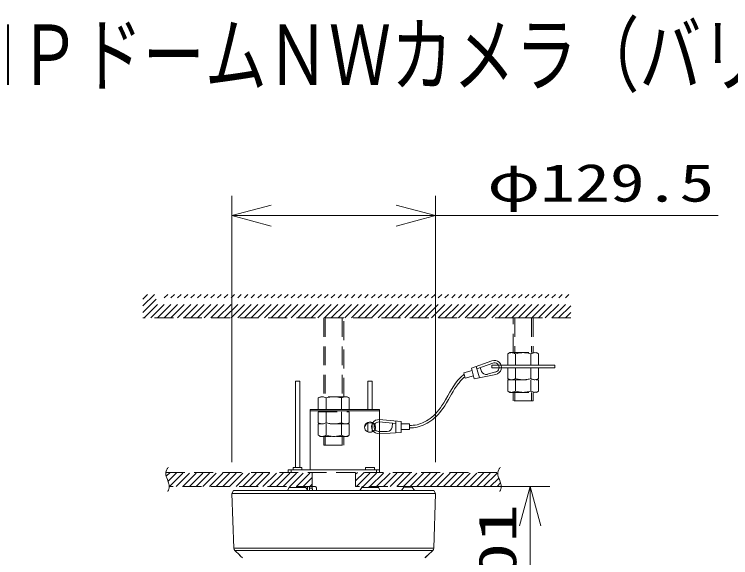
# Model space of a CAD drawing. Units: millimetres on the paper. Extents: x -62 to 65, y -59 to 59.
# Drawn here: x -20.02 to 25.43, y 24.8 to 59.29 of the extents above; entities that cross this region are included whole.
import ezdxf
from ezdxf.enums import TextEntityAlignment as Align

# ---------------------------------------------------------------- set-up
doc = ezdxf.new("R2010")
doc.units = ezdxf.units.MM
doc.linetypes.add('DASHED1', pattern=[1.8, 1.2, -0.6])
for name, color, linetype, lineweight in [('0-0_GAIKEI', 4, 'Continuous', 9), ('0-2_SUNPO', 7, 'Continuous', 9), ('0-3_0', 7, 'Continuous', 9)]:
    doc.layers.add(name, color=color, linetype=linetype, lineweight=lineweight)
doc.layers.add('0-1_MOJI1', color=7, linetype='Continuous')
doc.styles.add('ＭＳ ゴシック', font='')
doc.styles.get('ＭＳ ゴシック').set_extended_font_data('MS Gothic')

# ---------------------------------------------------------------- blocks, each defined once
blk = doc.blocks.new('_Open30')
at = {"layer": '0-3_0'}
blk.add_line((0, 0), (-1, 0), dxfattribs=at)
blk.add_lwpolyline([(-1, 0.2679), (0, 0), (-1, -0.2679)], dxfattribs=at)

msp = doc.modelspace()

# ---------------------------------------------------------------- linework, layer by layer
at = {"layer": '0-0_GAIKEI', "color": 134, "linetype": 'DASHED1'}
for p, q in [((-11.873, 40.358), (-10.714, 41.517)), ((-11.873, 40.782), (-11.138, 41.517)), ((-11.873, 41.207), (-11.563, 41.517)), ((-11.79, 40.017), (-10.29, 41.517)), ((-11.366, 40.017), (-9.866, 41.517)), ((-10.941, 40.017), (-9.441, 41.517)), ((-10.517, 40.017), (-9.017, 41.517)), ((-10.093, 40.017), (-8.593, 41.517)), ((-9.669, 40.017), (-8.169, 41.517)), ((-9.244, 40.017), (-7.744, 41.517)), ((-8.82, 40.017), (-7.32, 41.517)), ((-8.396, 40.017), (-6.896, 41.517)), ((-7.972, 40.017), (-6.472, 41.517)), ((-7.547, 40.017), (-6.047, 41.517)), ((-7.123, 40.017), (-5.623, 41.517)), ((-6.699, 40.017), (-5.199, 41.517)), ((-6.274, 40.017), (-4.774, 41.517)), ((-5.85, 40.017), (-4.35, 41.517)), ((-5.426, 40.017), (-3.926, 41.517)), ((-5.002, 40.017), (-3.502, 41.517)), ((-4.577, 40.017), (-3.077, 41.517)), ((-4.153, 40.017), (-2.653, 41.517)), ((-3.729, 40.017), (-2.229, 41.517)), ((-3.305, 40.017), (-1.805, 41.517)), ((-2.88, 40.017), (-1.38, 41.517)), ((-2.456, 40.017), (-0.956, 41.517)), ((-2.032, 40.017), (-0.532, 41.517)), ((-1.608, 40.017), (-0.108, 41.517)), ((-1.183, 40.017), (0.317, 41.517)), ((-0.759, 40.017), (0.741, 41.517)), ((-0.335, 40.017), (1.165, 41.517)), ((0.089, 40.017), (1.589, 41.517)), ((0.514, 40.017), (2.014, 41.517)), ((0.938, 40.017), (2.438, 41.517)), ((1.362, 40.017), (2.862, 41.517)), ((1.787, 40.017), (3.287, 41.517)), ((2.211, 40.017), (3.711, 41.517)), ((2.635, 40.017), (4.135, 41.517)), ((3.059, 40.017), (4.559, 41.517)), ((3.484, 40.017), (4.984, 41.517)), ((3.908, 40.017), (5.408, 41.517)), ((4.332, 40.017), (5.832, 41.517)), ((4.756, 40.017), (6.256, 41.517)), ((5.181, 40.017), (6.681, 41.517)), ((5.605, 40.017), (7.105, 41.517)), ((6.029, 40.017), (7.529, 41.517)), ((6.453, 40.017), (7.953, 41.517)), ((6.878, 40.017), (8.378, 41.517)), ((7.302, 40.017), (8.802, 41.517)), ((7.726, 40.017), (9.226, 41.517)), ((8.151, 40.017), (9.651, 41.517)), ((8.575, 40.017), (10.075, 41.517)), ((8.999, 40.017), (10.499, 41.517)), ((9.423, 40.017), (10.923, 41.517)), ((9.848, 40.017), (11.348, 41.517)), ((10.272, 40.017), (11.772, 41.517)), ((10.696, 40.017), (12.196, 41.517)), ((11.12, 40.017), (12.62, 41.517)), ((11.545, 40.017), (13.045, 41.517)), ((11.969, 40.017), (13.469, 41.517)), ((12.393, 40.017), (13.893, 41.517)), ((12.817, 40.017), (14.317, 41.517)), ((13.242, 40.017), (14.742, 41.517)), ((13.666, 40.017), (15.166, 41.517)), ((14.09, 40.017), (15.28, 41.206)), ((14.514, 40.017), (15.28, 40.782)), ((15.28, 40.017), (-11.873, 40.017)), ((-0.392, 40.017), (-0.392, 35.017)), ((-0.292, 40.017), (-0.292, 35.017)), ((0.783, 40.017), (0.783, 35.017)), ((0.883, 35.017), (0.883, 40.017)), ((11.626, 37.818), (11.626, 40.018)), ((12.901, 40.018), (11.626, 40.018)), ((11.726, 40.018), (11.726, 37.818)), ((12.801, 40.018), (12.801, 37.818)), ((12.901, 40.018), (12.901, 37.818)), ((14.939, 40.017), (15.28, 40.358)), ((11.414, 37.818), (11.282, 37.743)), ((11.282, 37.018), (11.282, 37.742)), ((11.773, 37.018), (11.773, 37.742)), ((12.754, 37.018), (12.754, 37.742)), ((13.245, 37.018), (13.245, 37.742)), ((11.282, 37.018), (13.245, 37.018)), ((11.282, 36.858), (11.282, 36.174)), ((11.773, 36.858), (11.773, 36.174)), ((12.754, 36.858), (12.754, 36.174)), ((13.245, 36.858), (13.245, 36.174)), ((11.414, 36.098), (11.282, 36.174)), ((11.282, 36.098), (11.282, 35.374)), ((11.282, 36.098), (13.245, 36.098)), ((11.773, 36.098), (11.773, 35.374)), ((12.754, 36.098), (12.754, 35.374)), ((13.114, 36.098), (13.245, 36.174)), ((13.245, 36.098), (13.245, 35.374)), ((1.096, 35.017), (1.227, 34.941)), ((11.414, 35.298), (11.282, 35.374)), ((11.626, 35.298), (11.626, 34.751)), ((11.726, 35.298), (11.726, 34.751)), ((12.801, 34.751), (12.801, 35.298)), ((-0.736, 34.217), (-0.736, 34.941)), ((-0.245, 34.217), (-0.245, 34.941)), ((0.737, 34.217), (0.737, 34.941)), ((1.227, 34.217), (1.227, 34.941)), ((1.227, 34.217), (-0.736, 34.217)), ((-0.736, 34.057), (-0.736, 33.373)), ((-0.736, 34.057), (1.227, 34.057)), ((-0.245, 34.057), (-0.245, 33.373)), ((0.737, 34.057), (0.737, 33.373)), ((1.227, 34.057), (1.227, 33.373)), ((-0.604, 33.297), (-0.736, 33.373)), ((-0.736, 33.297), (-0.736, 32.573)), ((1.227, 33.297), (-0.736, 33.297)), ((-0.245, 33.297), (-0.245, 32.573)), ((0.737, 33.297), (0.737, 32.573)), ((1.096, 33.297), (1.227, 33.372)), ((1.227, 33.297), (1.227, 32.573)), ((-0.604, 32.497), (-0.736, 32.573)), ((0.076, 32.497), (-0.66, 32.497)), ((-0.292, 32.497), (-0.292, 31.95)), ((1.151, 32.497), (0.415, 32.497)), ((0.783, 32.497), (0.783, 31.95)), ((0.883, 32.497), (0.883, 31.95)), ((1.096, 32.497), (1.227, 32.572)), ((-10.406, 30.217), (10.655, 30.217)), ((-10.383, 29.968), (-10.135, 30.217)), ((-10.27, 29.657), (-9.711, 30.217)), ((-10.186, 29.317), (-9.286, 30.217)), ((-9.762, 29.317), (-8.862, 30.217)), ((-9.338, 29.317), (-8.438, 30.217)), ((-8.913, 29.317), (-8.013, 30.217)), ((-8.489, 29.317), (-7.589, 30.217)), ((-8.065, 29.317), (-7.165, 30.217)), ((-7.641, 29.317), (-6.741, 30.217)), ((-7.216, 29.317), (-6.316, 30.217)), ((-6.792, 29.317), (-5.892, 30.217)), ((-6.368, 29.317), (-5.468, 30.217)), ((-5.944, 29.317), (-5.044, 30.217)), ((-5.519, 29.317), (-4.619, 30.217)), ((-5.095, 29.317), (-4.195, 30.217)), ((-4.671, 29.317), (-3.771, 30.217)), ((-4.247, 29.317), (-3.347, 30.217)), ((-3.822, 29.317), (-2.922, 30.217)), ((-3.398, 29.317), (-2.498, 30.217)), ((-2.974, 29.317), (-2.074, 30.217)), ((-2.549, 29.317), (-1.649, 30.217)), ((-2.125, 29.317), (-1.225, 30.217)), ((-1.254, 30.217), (-1.255, 30.217)), ((-1.133, 29.317), (-1.133, 30.217)), ((1.625, 30.217), (1.625, 29.317)), ((1.625, 29.672), (2.169, 30.217)), ((1.625, 30.097), (1.745, 30.217)), ((1.693, 29.317), (2.593, 30.217)), ((2.117, 29.317), (3.017, 30.217)), ((2.542, 29.317), (3.442, 30.217)), ((2.966, 29.317), (3.866, 30.217)), ((3.39, 29.317), (4.29, 30.217)), ((3.814, 29.317), (4.714, 30.217)), ((4.239, 29.317), (5.139, 30.217)), ((4.663, 29.317), (5.563, 30.217)), ((5.087, 29.317), (5.987, 30.217)), ((5.512, 29.317), (6.412, 30.217)), ((5.936, 29.317), (6.836, 30.217)), ((6.36, 29.317), (7.26, 30.217)), ((6.784, 29.317), (7.684, 30.217)), ((7.209, 29.317), (8.109, 30.217)), ((7.633, 29.317), (8.533, 30.217)), ((8.057, 29.317), (8.957, 30.217)), ((8.481, 29.317), (9.381, 30.217)), ((8.906, 29.317), (9.806, 30.217)), ((9.33, 29.317), (10.23, 30.217)), ((9.754, 29.317), (10.654, 30.217)), ((-1.701, 29.317), (-1.133, 29.885)), ((10.178, 29.317), (10.715, 29.853)), ((10.603, 29.317), (10.83, 29.544)), ((-0.95, 29.317), (-10.193, 29.317)), ((-2.583, 29.267), (-1.525, 29.267)), ((-1.116, 29.218), (-1.3, 29.218)), ((-1.277, 29.317), (-1.133, 29.46)), ((10.869, 29.317), (1.625, 29.317)), ((2.017, 29.267), (3.075, 29.267)), ((4.701, 29.275), (5.226, 29.275))]:
    msp.add_line(p, q, dxfattribs=at)
at = {"layer": '0-0_GAIKEI'}
for p, q in [((10.277, 37.301), (8.976, 36.833)), ((8.976, 36.833), (9.159, 36.151)), ((9.289, 36.945), (9.483, 36.219)), ((10.328, 37.16), (9.328, 36.8)), ((9.617, 36.629), (9.526, 36.871)), ((14.264, 37.018), (10.264, 37.018)), ((10.264, 36.858), (10.264, 37.018)), ((10.264, 36.858), (14.264, 36.858)), ((14.264, 37.018), (14.264, 36.858)), ((9.159, 36.151), (10.522, 36.437)), ((9.989, 36.441), (10.511, 36.589)), ((-2.193, 36.017), (-2.193, 30.517)), ((-1.916, 36.017), (-2.193, 36.017)), ((-1.916, 30.517), (-1.916, 36.017)), ((2.684, 36.017), (2.407, 36.017)), ((2.407, 36.017), (2.407, 34.217)), ((2.684, 34.217), (2.684, 36.017)), ((3.146, 34.217), (-1.254, 34.217)), ((-1.254, 34.217), (-1.254, 30.4)), ((3.146, 34.115), (-1.254, 34.115)), ((3.146, 34.217), (3.146, 30.217)), ((2.407, 33.331), (2.407, 32.791)), ((2.684, 32.791), (2.684, 33.331)), ((3.123, 33.418), (4.182, 33.329)), ((3.136, 33.567), (4.513, 33.452)), ((3.947, 33.089), (3.972, 33.347)), ((4.182, 33.48), (4.182, 32.728)), ((4.513, 33.452), (4.513, 32.746)), ((3.636, 32.811), (3.094, 32.819)), ((4.513, 32.746), (3.123, 32.67)), ((-2.331, 30.377), (-2.331, 30.517)), ((2.269, 30.377), (2.269, 30.517)), ((2.823, 30.517), (2.269, 30.517)), ((2.823, 30.377), (2.823, 30.517)), ((-2.654, 30.377), (-2.654, 30.217)), ((-2.654, 30.377), (3.146, 30.377)), ((-2.454, 30.377), (-2.454, 30.217)), ((2.946, 30.377), (2.946, 30.217)), ((-2.583, 29.267), (-2.698, 29.067)), ((-1.525, 29.267), (-1.41, 29.067)), ((-1.425, 29.093), (-1.423, 29.218)), ((-1.303, 29.067), (-1.3, 29.218)), ((-1.113, 29.067), (-1.116, 29.218)), ((-1.115, 29.317), (-1.109, 29.067)), ((-0.849, 29.067), (-0.852, 29.218)), ((2.017, 29.267), (1.902, 29.067)), ((3.075, 29.267), (3.19, 29.067)), ((4.701, 29.275), (4.549, 29.067)), ((5.226, 29.275), (5.377, 29.067)), ((-6.217, 28.867), (6.709, 28.867)), ((6.529, 25.268), (-6.037, 25.268))]:
    msp.add_line(p, q, dxfattribs=at)
at = {"layer": '0-0_GAIKEI', "color": 7}
for p, q in [((-6.111, 29.067), (-6.217, 28.867)), ((-6.096, 25.402), (-6.217, 28.867)), ((6.602, 29.067), (-6.111, 29.067)), ((6.588, 25.402), (6.709, 28.867)), ((6.602, 29.067), (6.709, 28.867)), ((6.588, 25.402), (-6.096, 25.402)), ((-5.725, 24.955), (-6.037, 25.268)), ((6.217, 24.955), (6.529, 25.268)), ((-5.725, 24.955), (-5.725, 24.962)), ((6.217, 24.962), (6.217, 24.955))]:
    msp.add_line(p, q, dxfattribs=at)
at = {"layer": '0-0_GAIKEI', "color": 134, "linetype": 'DASHED1'}
for points in [[(11.282, 37.742), (11.341, 37.773), (11.4, 37.797), (11.443, 37.809), (11.485, 37.816), (11.528, 37.818), (11.57, 37.816), (11.613, 37.809), (11.655, 37.797), (11.714, 37.773), (11.773, 37.742)], [(11.414, 37.818), (13.114, 37.818), (13.245, 37.742)], [(11.773, 37.742), (11.891, 37.773), (11.95, 37.786), (12.008, 37.797), (12.094, 37.809), (12.179, 37.816), (12.264, 37.818), (12.349, 37.816), (12.434, 37.809), (12.519, 37.797), (12.578, 37.786), (12.637, 37.773), (12.754, 37.742)], [(12.754, 37.742), (12.813, 37.773), (12.872, 37.797), (12.915, 37.809), (12.957, 37.816), (13, 37.818), (13.01, 37.818), (13.058, 37.814), (13.107, 37.803), (13.156, 37.786), (13.201, 37.766), (13.245, 37.742)], [(11.282, 36.174), (11.341, 36.144), (11.4, 36.12), (11.443, 36.108), (11.485, 36.101), (11.528, 36.098), (11.57, 36.101), (11.613, 36.108), (11.655, 36.12), (11.714, 36.144), (11.773, 36.174)], [(11.773, 36.174), (11.891, 36.144), (11.95, 36.131), (12.008, 36.12), (12.094, 36.108), (12.179, 36.101), (12.264, 36.098), (12.349, 36.101), (12.434, 36.108), (12.519, 36.12), (12.578, 36.131), (12.637, 36.144), (12.754, 36.174)], [(12.754, 36.174), (12.813, 36.144), (12.872, 36.12), (12.915, 36.108), (12.957, 36.101), (13, 36.098), (13.01, 36.099), (13.058, 36.103), (13.107, 36.114), (13.156, 36.13), (13.201, 36.15), (13.245, 36.174)], [(-0.245, 34.941), (-0.304, 34.971), (-0.362, 34.995), (-0.405, 35.007), (-0.448, 35.014), (-0.49, 35.017), (-0.5, 35.016), (-0.549, 35.012), (-0.597, 35.001), (-0.646, 34.985), (-0.691, 34.965), (-0.736, 34.941)], [(1.096, 35.017), (-0.604, 35.017), (-0.736, 34.941)], [(0.737, 34.941), (0.619, 34.971), (0.56, 34.984), (0.502, 34.995), (0.416, 35.007), (0.331, 35.014), (0.246, 35.017), (0.161, 35.014), (0.076, 35.007), (-0.01, 34.995), (-0.068, 34.984), (-0.127, 34.971), (-0.245, 34.941)], [(1.227, 34.941), (1.168, 34.971), (1.11, 34.995), (1.067, 35.007), (1.025, 35.014), (0.982, 35.017), (0.94, 35.014), (0.897, 35.007), (0.854, 34.995), (0.796, 34.971), (0.737, 34.941)], [(11.282, 35.374), (11.341, 35.344), (11.4, 35.32), (11.443, 35.308), (11.485, 35.301), (11.528, 35.298), (11.57, 35.301), (11.613, 35.308), (11.655, 35.32), (11.714, 35.344), (11.773, 35.374)], [(11.414, 35.298), (13.114, 35.298), (13.245, 35.374)], [(12.901, 35.298), (12.901, 34.751), (11.626, 34.751)], [(11.773, 35.374), (11.891, 35.344), (11.95, 35.331), (12.008, 35.32), (12.094, 35.308), (12.179, 35.301), (12.264, 35.298), (12.349, 35.301), (12.434, 35.308), (12.519, 35.32), (12.578, 35.331), (12.637, 35.344), (12.754, 35.374)], [(12.754, 35.374), (12.813, 35.344), (12.872, 35.32), (12.915, 35.308), (12.957, 35.301), (13, 35.298), (13.01, 35.299), (13.058, 35.303), (13.107, 35.314), (13.156, 35.33), (13.201, 35.35), (13.245, 35.374)], [(-0.245, 33.373), (-0.304, 33.342), (-0.362, 33.318), (-0.405, 33.306), (-0.448, 33.299), (-0.49, 33.297), (-0.5, 33.297), (-0.549, 33.301), (-0.597, 33.312), (-0.646, 33.329), (-0.691, 33.349), (-0.736, 33.373)], [(0.737, 33.373), (0.619, 33.342), (0.56, 33.329), (0.502, 33.318), (0.416, 33.306), (0.331, 33.299), (0.246, 33.297), (0.161, 33.299), (0.076, 33.306), (-0.01, 33.318), (-0.068, 33.329), (-0.127, 33.342), (-0.245, 33.373)], [(1.227, 33.373), (1.168, 33.342), (1.11, 33.318), (1.067, 33.306), (1.025, 33.299), (0.982, 33.297), (0.94, 33.299), (0.897, 33.306), (0.854, 33.318), (0.796, 33.342), (0.737, 33.373)], [(-0.245, 32.573), (-0.304, 32.542), (-0.362, 32.518), (-0.405, 32.506), (-0.448, 32.499), (-0.49, 32.497), (-0.5, 32.497), (-0.549, 32.501), (-0.597, 32.512), (-0.646, 32.529), (-0.691, 32.549), (-0.736, 32.573)], [(-0.392, 32.497), (-0.392, 31.95), (0.883, 31.95)], [(0.737, 32.573), (0.619, 32.542), (0.56, 32.529), (0.502, 32.518), (0.416, 32.506), (0.331, 32.499), (0.246, 32.497), (0.161, 32.499), (0.076, 32.506), (-0.01, 32.518), (-0.068, 32.529), (-0.127, 32.542), (-0.245, 32.573)], [(1.227, 32.573), (1.168, 32.542), (1.11, 32.518), (1.067, 32.506), (1.025, 32.499), (0.982, 32.497), (0.94, 32.499), (0.897, 32.506), (0.854, 32.518), (0.796, 32.542), (0.737, 32.573)], [(-10.245, 30.53), (-10.273, 30.499), (-10.297, 30.469), (-10.319, 30.439), (-10.338, 30.409), (-10.368, 30.35), (-10.39, 30.292), (-10.404, 30.233), (-10.41, 30.172), (-10.409, 30.108), (-10.4, 30.04), (-10.383, 29.964), (-10.355, 29.877), (-10.312, 29.763), (-10.256, 29.618), (-10.231, 29.545), (-10.211, 29.472), (-10.203, 29.431), (-10.197, 29.389), (-10.194, 29.353), (-10.193, 29.316), (-10.194, 29.282), (-10.197, 29.248), (-10.203, 29.216), (-10.21, 29.183), (-10.22, 29.152), (-10.231, 29.12), (-10.245, 29.089), (-10.261, 29.058), (-10.289, 29.01)], [(10.816, 30.53), (10.789, 30.499), (10.764, 30.469), (10.743, 30.439), (10.724, 30.409), (10.693, 30.35), (10.671, 30.292), (10.657, 30.233), (10.651, 30.172), (10.652, 30.108), (10.661, 30.04), (10.679, 29.964), (10.707, 29.877), (10.75, 29.763), (10.806, 29.618), (10.83, 29.545), (10.85, 29.472), (10.858, 29.431), (10.864, 29.389), (10.868, 29.353), (10.869, 29.316), (10.867, 29.282), (10.864, 29.248), (10.859, 29.216), (10.851, 29.183), (10.842, 29.152), (10.83, 29.12), (10.817, 29.089), (10.801, 29.058), (10.772, 29.01)]]:
    msp.add_lwpolyline(points, dxfattribs=at)
at = {"layer": '0-0_GAIKEI'}
for points in [[(5.05, 33.198), (5.169, 33.197), (5.289, 33.205), (5.408, 33.221), (5.527, 33.244), (5.646, 33.275), (5.765, 33.315), (5.884, 33.363), (6.002, 33.419), (6.121, 33.484), (6.238, 33.558), (6.355, 33.64), (6.471, 33.732), (6.584, 33.832), (6.696, 33.94), (6.805, 34.057), (6.91, 34.181), (7.011, 34.313), (7.112, 34.457), (7.218, 34.622), (7.335, 34.817), (7.482, 35.075), (7.614, 35.309), (7.75, 35.539), (7.821, 35.653), (7.895, 35.764), (7.973, 35.873), (8.054, 35.98), (8.106, 36.044), (8.16, 36.107), (8.211, 36.165), (8.265, 36.221), (8.318, 36.273), (8.372, 36.325), (8.426, 36.372), (8.482, 36.419), (8.524, 36.453)], [(9.018, 36.678), (8.501, 36.54), (8.591, 36.206), (9.107, 36.344)], [(5.048, 33.046), (5.173, 33.046), (5.298, 33.054), (5.422, 33.07), (5.547, 33.093), (5.67, 33.125), (5.794, 33.165), (5.917, 33.212), (6.04, 33.269), (6.162, 33.333), (6.283, 33.407), (6.404, 33.488), (6.523, 33.579), (6.64, 33.678), (6.756, 33.786), (6.868, 33.902), (6.977, 34.025), (7.082, 34.156), (7.185, 34.296), (7.29, 34.452), (7.401, 34.632), (7.53, 34.852), (7.718, 35.185), (7.814, 35.352), (7.914, 35.515), (7.972, 35.607), (8.032, 35.696), (8.085, 35.771), (8.14, 35.845), (8.191, 35.91), (8.244, 35.973), (8.294, 36.031), (8.346, 36.087), (8.397, 36.139), (8.45, 36.19), (8.502, 36.237), (8.555, 36.283), (8.567, 36.293)], [(4.513, 33.292), (5.048, 33.292), (5.048, 32.946), (4.513, 32.946)], [(-1.777, 30.377), (-1.777, 30.517), (-2.331, 30.517)]]:
    msp.add_lwpolyline(points, dxfattribs=at)
at = {"layer": '0-0_GAIKEI', "color": 7}
for points in [[(-5.553, 24.804), (-5.664, 24.91), (-5.709, 24.951), (-5.722, 24.961), (-5.724, 24.962), (-5.725, 24.963), (-5.725, 24.963), (-5.725, 24.963), (-5.725, 24.962)], [(-5.553, 24.804), (-5.663, 24.909), (-5.718, 24.958)], [(6.045, 24.804), (6.155, 24.91), (6.2, 24.951), (6.214, 24.961), (6.216, 24.962), (6.216, 24.963), (6.217, 24.963), (6.217, 24.963), (6.217, 24.962)], [(6.21, 24.958), (6.158, 24.912), (6.048, 24.807), (6.045, 24.804)]]:
    msp.add_lwpolyline(points, dxfattribs=at)
at = {"layer": '0-0_GAIKEI'}
for centre, radius, start, end in [((10.429, 36.877), 0.45, 281.8661, 109.776), ((10.429, 36.877), 0.3, 285.8134, 109.776), ((9.905, 36.737), 0.308, 200.5682, 285.8134), ((3.098, 33.119), 0.45, 85.224, 273.1339), ((3.098, 33.119), 0.3, 85.224, 269.1866), ((3.641, 33.119), 0.308, 269.1866, 354.4318), ((-1.907, 30.4), 0.653, 357.919, 0)]:
    msp.add_arc(centre, radius, start, end, dxfattribs=at)
at = {"layer": '0-0_GAIKEI', "color": 134, "linetype": 'DASHED1'}
for centre, start, end in [((-2.496, 29.217), 90, 150), ((-1.612, 29.217), 30, 90), ((2.104, 29.217), 90, 150), ((2.988, 29.217), 30, 90), ((4.782, 29.217), 90, 144), ((5.145, 29.217), 36, 90)]:
    msp.add_arc(centre, 0.1, start, end, dxfattribs=at)
at = {"layer": '0-0_GAIKEI', "color": 7}
for centre, radius, start, end in [((-5.896, 25.409), 0.2, 182, 225), ((6.388, 25.409), 0.2, 315, 358), ((-5.704, 24.984), 0.03, 225.1004, 246.3583), ((-5.704, 24.977), 0.03, 225.0003, 270), ((6.196, 24.977), 0.03, 270, 314.9997), ((6.195, 24.984), 0.03, 293.6996, 314.8996)]:
    msp.add_arc(centre, radius, start, end, dxfattribs=at)
at = {"layer": '0-0_GAIKEI'}
for centre, major_axis, start_param, end_param in [((2.546, 33.09), (-0.35, 0), 3.141593, 6.283185), ((2.546, 33.032), (0.35, 0), 0.089334, 3.052255), ((2.546, 33.09), (-0.35, 0), 6.283185, 9.424778)]:
    msp.add_ellipse(centre, major_axis=major_axis, ratio=0.931457, start_param=start_param, end_param=end_param, dxfattribs=at)
at = {"layer": '0-0_GAIKEI', "color": 134, "linetype": 'DASHED1'}
for centre, major_axis, ratio, start_param, end_param in [((-1.402, 29.217), (0.002, 0.1), 0.207369, 0.0037, 1.557043), ((-1.321, 29.217), (-0.002, -0.1), 0.207369, 1.59195, 3.145293), ((-1.137, 29.217), (-0.002, 0.1), 0.207369, 4.726142, 6.279485), ((-0.95, 29.217), (0.0083, -0.0997), 0.977954, 1.506688, 3.060031)]:
    msp.add_ellipse(centre, major_axis=major_axis, ratio=ratio, start_param=start_param, end_param=end_param, dxfattribs=at)
at = {"layer": '0-2_SUNPO'}
for p, q in [((-6.217, 30.867), (-6.217, 47.767)), ((6.709, 30.867), (6.709, 47.767)), ((-3.717, 46.517), (4.209, 46.517)), ((6.709, 46.517), (24.625, 46.517)), ((4.988, 29.317), (13.959, 29.317)), ((12.709, 21.657), (12.709, 26.817))]:
    msp.add_line(p, q, dxfattribs=at)

# ---------------------------------------------------------------- block references
at = {"layer": '0-2_SUNPO', "xscale": 2.5, "yscale": 2.5}
for p, rotation in [((-6.217, 46.517), 180), ((12.709, 29.317), 90.00048)]:
    msp.add_blockref('_Open30', p, dxfattribs=dict(at, rotation=rotation))
msp.add_blockref('_Open30', (6.709, 46.517), dxfattribs=at)

# ---------------------------------------------------------------- texts
at = {"layer": '0-1_MOJI1', "style": 'ＭＳ ゴシック', "width": 0.75}
msp.add_text('屋内４ＭＰドームＮＷカメラ（バリ・天井直付金具付）', height=3.849, dxfattribs=at).set_placement((-35.5, 53.642), align=Align.BOTTOM_LEFT)
at = {"layer": '0-2_SUNPO', "style": 'ＭＳ ゴシック', "width": 1.35}
msp.add_text('φ129.5', height=2.405, dxfattribs=at).set_placement((9.988, 46.679), align=Align.BOTTOM_LEFT)
at = {"layer": '0-2_SUNPO', "style": 'ＭＳ ゴシック', "width": 1.5}
msp.add_text('101', height=2.405, rotation=90, dxfattribs=at).set_placement((12.546, 20.844), align=Align.BOTTOM_LEFT)

doc.saveas('drawing.dxf')
